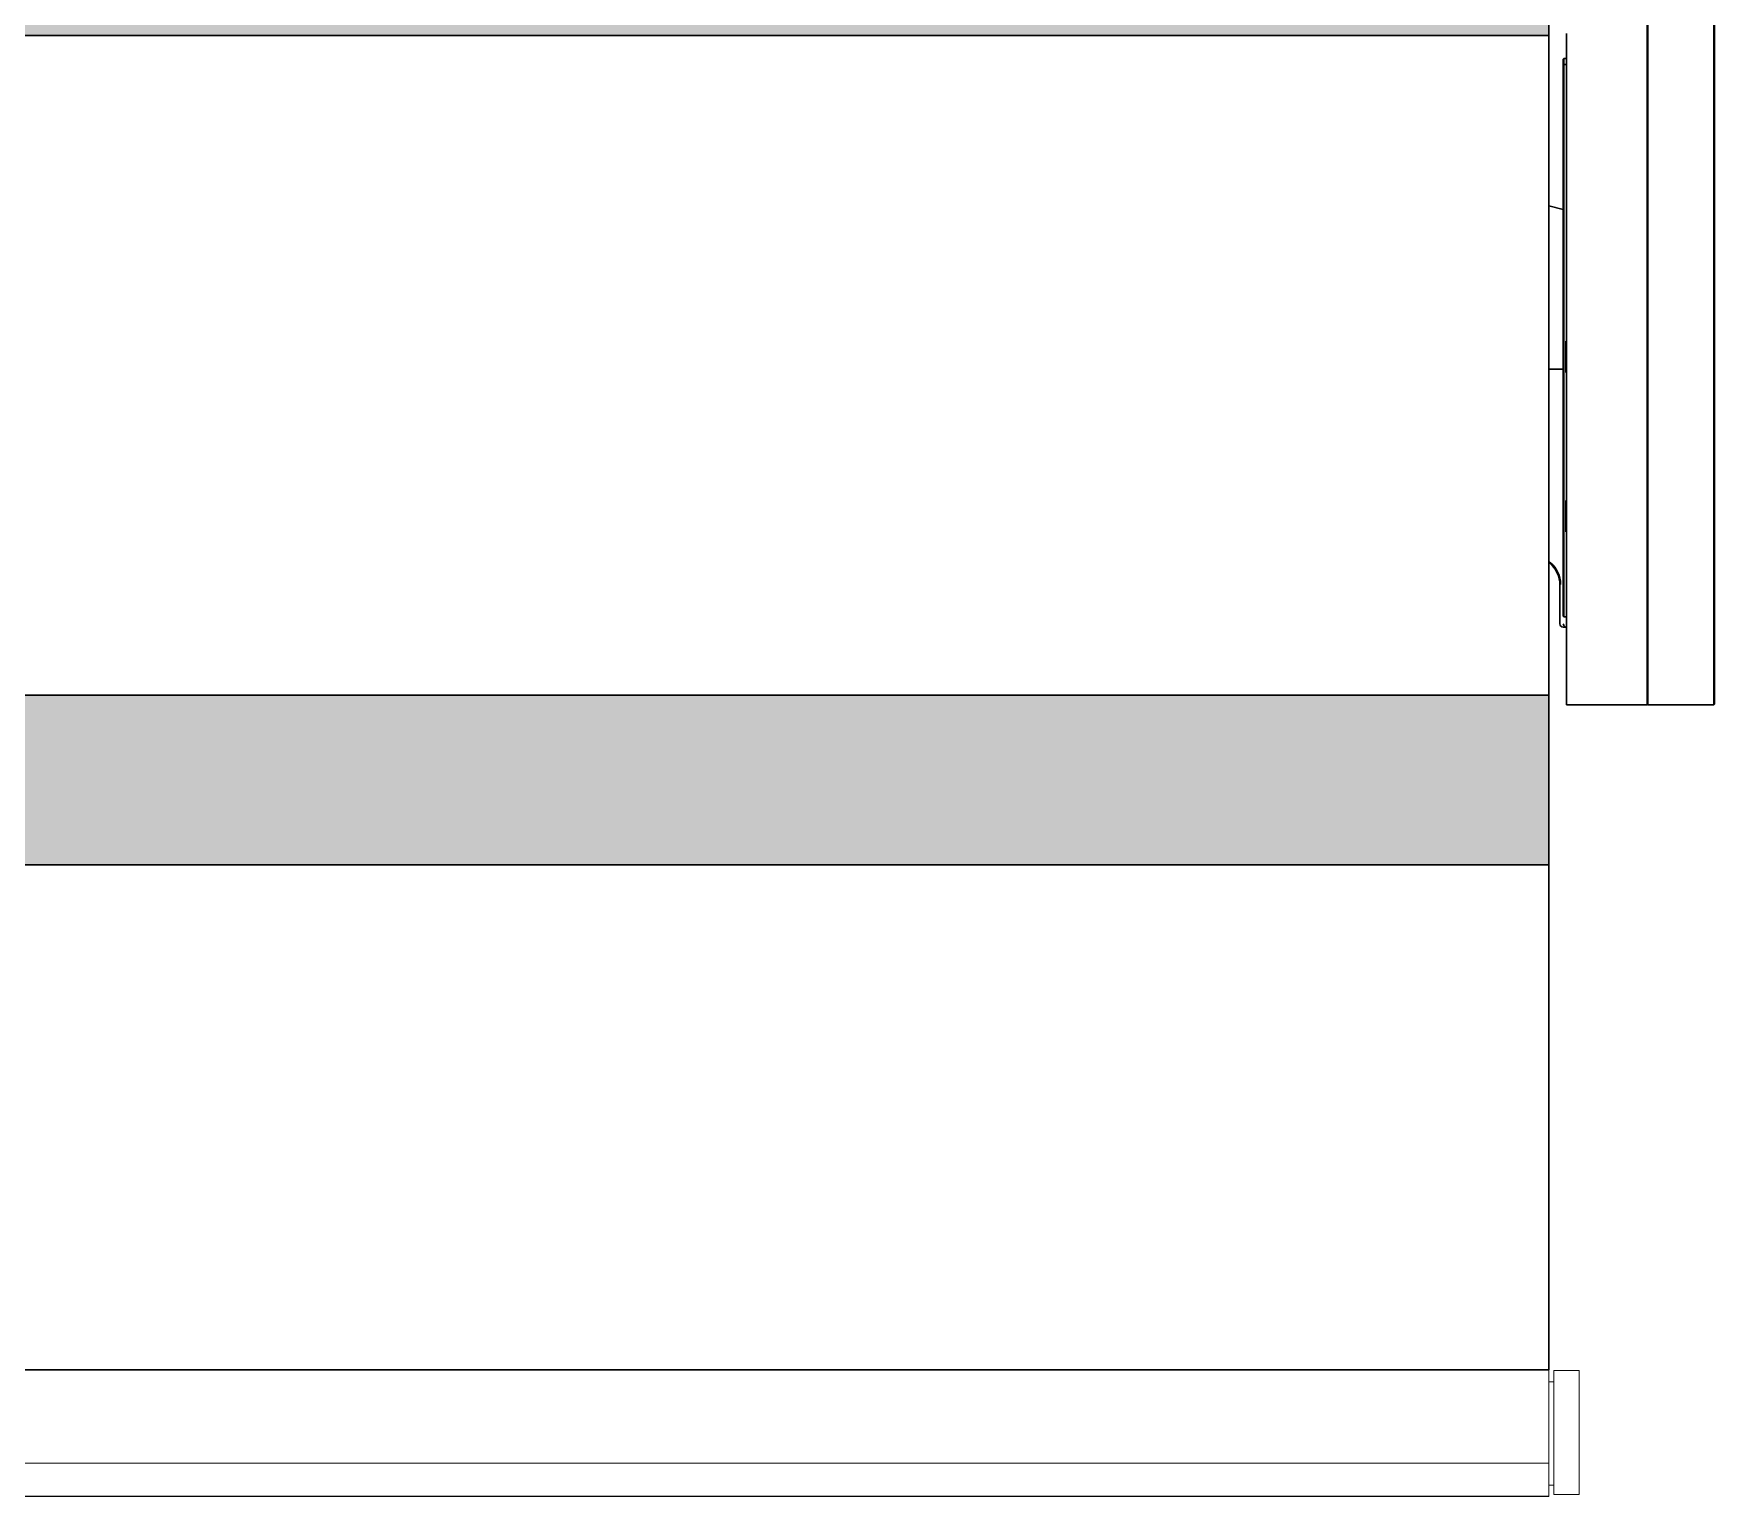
# Model space of a CAD drawing. Header units: inches. Extents: x 8 to 28, y 6.3 to 13.5.
# Drawn here: x 23.02 to 28.03, y 6.26 to 10.62 of the extents above; entities that cross this region are included whole.
import ezdxf

# ---------------------------------------------------------------- set-up
doc = ezdxf.new("R2010")
doc.units = ezdxf.units.IN
doc.header["$MEASUREMENT"] = 0
doc.linetypes.add('HIDDEN2', pattern=[0.1875, 0.125, -0.0625])
doc.layers.get('0').update_dxf_attribs({"true_color": 0xc2ced6})
for name, color, linetype, lineweight in [('FABRIC-ROLL', 7, 'Continuous', 30), ('HEMBAR', 7, 'Continuous', 9), ('HEMBAR-ENDCAP', 7, 'Continuous', 9), ('SHADE-BRACKET', 7, 'Continuous', 30), ('SUB-BRACKET_HARDWARE', 7, 'HIDDEN2', 5), ('TUBE', 7, 'HIDDEN2', 18)]:
    doc.layers.add(name, color=color, linetype=linetype, lineweight=lineweight)

# ---------------------------------------------------------------- blocks, each defined once
blk = doc.blocks.new('FABRIC-ROLL-085585')
at = {"layer": 'FABRIC-ROLL', "transparency": 33554559, "extrusion": (0, 0, -1)}
h = blk.add_hatch(color=254, dxfattribs=at)
h.paths.add_polyline_path([(-21.4996, -1.128), (-21.4996, -1.6339), (-2.4996, -1.6339), (-2.4996, -1.128)])
h.paths.add_polyline_path([(-21.4996, 1.3425), (-21.4996, 0.8366), (-2.4996, 0.8366), (-2.4996, 1.3425)])
at = {"layer": 'FABRIC-ROLL'}
for p, q in [((21.4996, 0.8366), (21.4996, 1.3425)), ((2.4996, 0.8366), (21.4996, 0.8366)), ((21.4996, 0.8366), (21.4996, -1.128)), ((21.4996, -1.128), (2.4996, -1.128)), ((21.4996, -1.6339), (21.4996, -1.128)), ((2.4996, -1.6339), (21.4996, -1.6339)), ((21.4996, -1.6339), (21.4996, -3.1373)), ((2.4996, -3.1373), (21.4996, -3.1373))]:
    blk.add_line(p, q, dxfattribs=at)
at = {"layer": 'FABRIC-ROLL', "extrusion": (0, 0, -1)}
for p, q in [((21.4996, 0.8366), (21.4996, 1.3425)), ((21.4996, -1.6339), (21.4996, -1.128)), ((2.4996, -1.6339), (21.4996, -1.6339))]:
    blk.add_line(p, q, dxfattribs=at)
blk = doc.blocks.new('HEMBAR-085585')
at = {"layer": 'HEMBAR'}
for p, q in [((21.4996, -3.1373), (2.4996, -3.1373)), ((21.4996, -3.1379), (2.4996, -3.1379)), ((21.4996, -3.1373), (21.4996, -3.1404)), ((21.4996, -3.3107), (21.4996, -3.1404)), ((21.4996, -3.3107), (21.4996, -3.3251)), ((21.4996, -3.4987), (21.4996, -3.3251)), ((21.4996, -3.4152), (2.4996, -3.4152)), ((21.4996, -3.4987), (21.4996, -3.5137)), ((21.4996, -3.5137), (2.4996, -3.5137)), ((21.4996, -3.5143), (2.4996, -3.5143)), ((21.4996, -3.5137), (21.4996, -3.5143))]:
    blk.add_line(p, q, dxfattribs=at)
blk = doc.blocks.new('HEMBAR-ENDCAP-085585')
at = {"layer": 'HEMBAR-ENDCAP'}
for p, q in [((21.5146, -3.1397), (21.5146, -3.1427)), ((21.5896, -3.1397), (21.5146, -3.1397)), ((21.5896, -3.1397), (21.5146, -3.1397)), ((21.5146, -3.3157), (21.5146, -3.1427)), ((21.5896, -3.1397), (21.5896, -3.1427)), ((21.5896, -3.3157), (21.5896, -3.1427)), ((21.5146, -3.1736), (21.4996, -3.1736)), ((21.5146, -3.3157), (21.5146, -3.3247)), ((21.5146, -3.4987), (21.5146, -3.3247)), ((21.5896, -3.3157), (21.5896, -3.3247)), ((21.5896, -3.4987), (21.5896, -3.3247)), ((21.5146, -3.4807), (21.4996, -3.4807)), ((21.5146, -3.4987), (21.5146, -3.5087)), ((21.5896, -3.4987), (21.5896, -3.5087)), ((21.5896, -3.5087), (21.5146, -3.5087))]:
    blk.add_line(p, q, dxfattribs=at)
blk = doc.blocks.new('TUBE')
at = {"layer": 'TUBE', "extrusion": (0, 0, -1)}
for p, q in [((8.5347, 10.4862), (27.5347, 10.4862)), ((27.5347, 8.5216), (8.5347, 8.5216))]:
    blk.add_line(p, q, dxfattribs=at)
at = {"layer": 'TUBE'}
blk.add_lwpolyline([(27.5347, 10.4862), (27.5347, 8.5216)], dxfattribs=at)
blk = doc.blocks.new('SHADE-BRACKET-085585')
at = {"color": 7, "linetype": 'Continuous'}
for centre, radius, start, end in [((27.4826, 8.974), 0.0846, 51.4338, 51.9086), ((27.4846, 8.9751), 0.0851, 52.0692, 53.7331), ((27.4826, 8.974), 0.0846, 51.0588, 51.4337), ((27.4825, 8.9739), 0.0848, 49.2259, 51.0583), ((27.4847, 8.9752), 0.0849, 51.4237, 52.0689), ((27.4846, 8.9752), 0.085, 49.6522, 51.4232)]:
    blk.add_arc(centre, radius, start, end, dxfattribs=at)
at = {"layer": 'SHADE-BRACKET', "linetype": 'Continuous'}
for p, q in [((27.8274, 8.6162), (27.8274, 11.6142)), ((27.8294, 11.6142), (27.8294, 8.6162)), ((28.0254, 8.6162), (28.0254, 11.6142)), ((28.0274, 8.6182), (28.0274, 11.6142)), ((27.5874, 10.6155), (27.5874, 8.6162)), ((27.5774, 10.5392), (27.5774, 8.8802)), ((27.5794, 10.5412), (27.5794, 8.8782)), ((27.5774, 10.0916), (27.5347, 10.103)), ((27.5347, 9.6162), (27.5774, 9.6162)), ((27.5673, 8.8579), (27.5673, 8.9738)), ((27.5774, 8.8802), (27.5794, 8.8782)), ((27.5794, 8.8782), (27.5874, 8.8782)), ((27.5777, 8.8479), (27.5874, 8.8483)), ((27.5836, 8.8491), (27.5874, 8.8483)), ((27.5874, 8.6162), (27.8274, 8.6162)), ((27.8274, 8.6182), (27.8294, 8.6162)), ((28.0254, 8.6162), (27.8294, 8.6162)), ((28.0274, 8.6182), (28.0254, 8.6162))]:
    blk.add_line(p, q, dxfattribs=at)
for centre, radius, start, end in [((27.4823, 8.9738), 0.085, 359.9971, 49.2297), ((27.4846, 8.9751), 0.085, 0.1451, 49.6771), ((27.5773, 8.8579), 0.01, 180.0107, 272.011), ((27.5875, 8.8584), 0.0101, 180.4376, 247.3227)]:
    blk.add_arc(centre, radius, start, end, dxfattribs=at)
blk = doc.blocks.new('ROLL-085585')
at = {"layer": 'SHADE-BRACKET'}
for p, q in [((21.5498, -0.1672), (21.5498, -0.0742)), ((21.5498, -0.6417), (21.5498, -0.5487))]:
    blk.add_line(p, q, dxfattribs=at)
at = {"layer": 'FABRIC-ROLL'}
blk.add_blockref('FABRIC-ROLL-085585', (0, 0), dxfattribs=at)
at = {"layer": 'HEMBAR'}
blk.add_blockref('HEMBAR-085585', (0, 0), dxfattribs=at)
at = {"layer": 'HEMBAR-ENDCAP'}
blk.add_blockref('HEMBAR-ENDCAP-085585', (0, 0), dxfattribs=at)
at = {"layer": 'SUB-BRACKET_HARDWARE'}
blk.add_blockref('SHADE-BRACKET-085585', (-6.0352, -9.7737), dxfattribs=at)
at = {"layer": 'TUBE'}
blk.add_blockref('TUBE', (-6.0352, -9.6496), dxfattribs=at)
blk = doc.blocks.new('SYSTEM-085585')
at = {"layer": 'SHADE-BRACKET'}
blk.add_blockref('ROLL-085585', (0.09, 4.3353), dxfattribs=at)
blk.add_blockref('ROLL-085585', (0.09, 4.3353), dxfattribs=at)

msp = doc.modelspace()

# ---------------------------------------------------------------- linework, layer by layer
at = {"layer": 'SHADE-BRACKET', "linetype": 'Continuous'}
for p, q in [((27.5794, 10.5412), (27.5774, 10.5392)), ((27.5774, 10.522), (27.5794, 10.524)), ((27.5874, 10.5412), (27.5794, 10.5412)), ((27.5794, 10.524), (27.5874, 10.524))]:
    msp.add_line(p, q, dxfattribs=at)

# ---------------------------------------------------------------- block references
at = {"layer": 'SHADE-BRACKET'}
msp.add_blockref('SYSTEM-085585', (5.9452, 5.4384), dxfattribs=at)
at = {"layer": 'SUB-BRACKET_HARDWARE'}
msp.add_blockref('SHADE-BRACKET-085585', (0, 0), dxfattribs=at)

doc.saveas('drawing.dxf')
